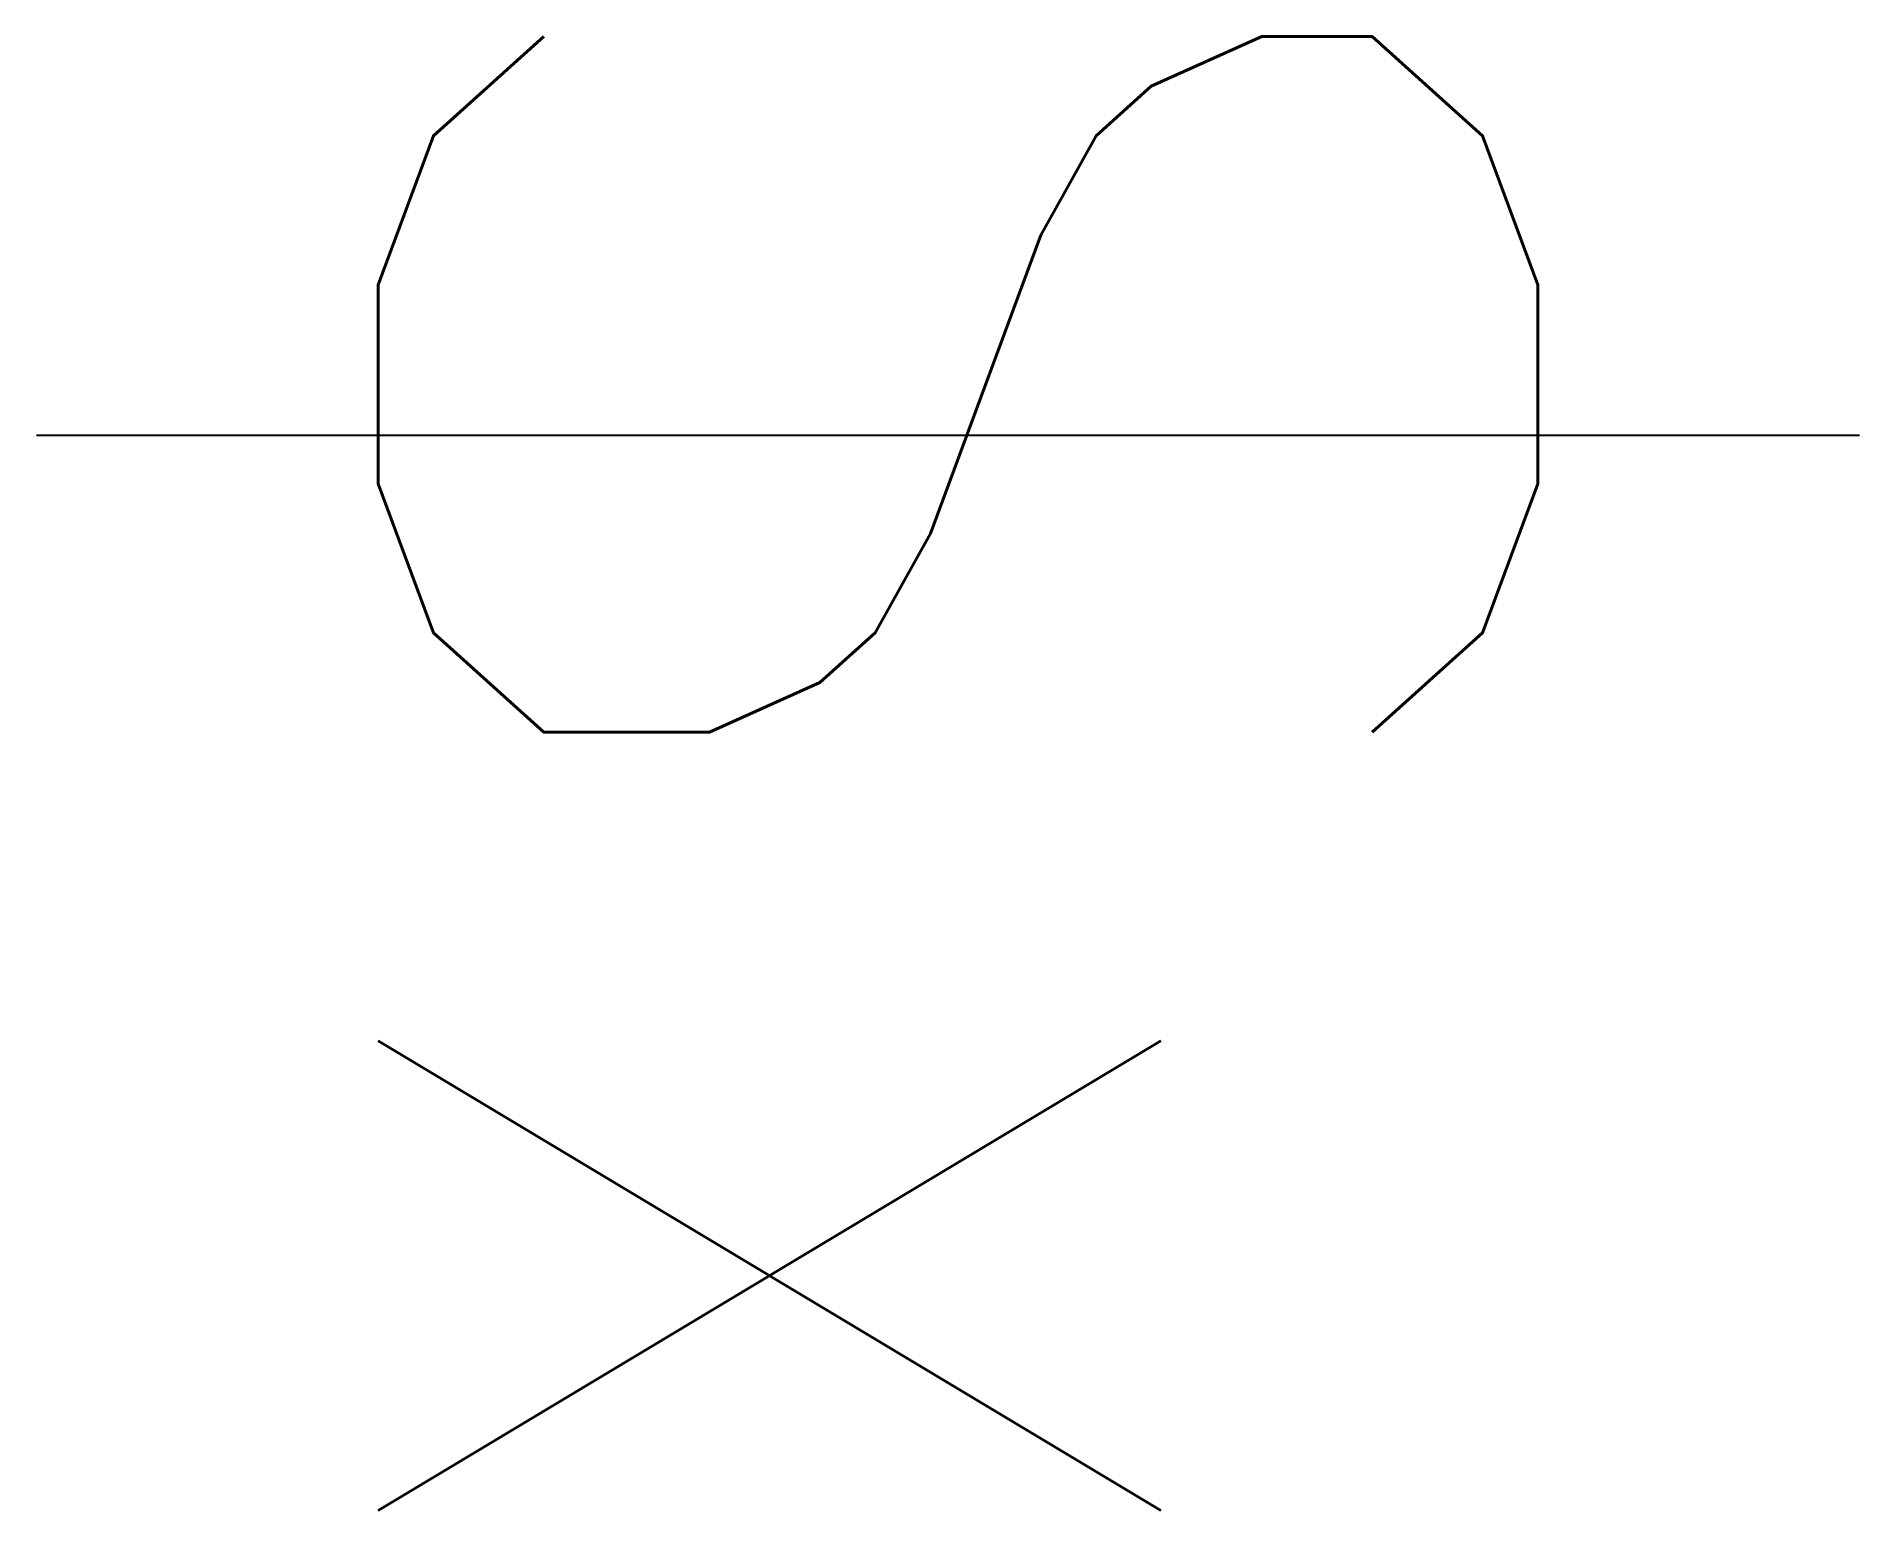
# Model space of a CAD drawing. Extents: x 792.561 to 792.709, y 293.857 to 293.976.
import ezdxf

# ---------------------------------------------------------------- set-up
doc = ezdxf.new("R2010")
doc.units = 0
doc.header["$LTSCALE"] = 96
doc.header["$MEASUREMENT"] = 0
doc.layers.get('0').update_dxf_attribs({"linetype": 'CONTINUOUS'})
doc.styles.add('ROMANS', font='ROMANS.shx', dxfattribs={"height": 9})

msp = doc.modelspace()

# ---------------------------------------------------------------- linework, layer by layer
msp.add_line((792.7085, 293.94417), (792.56111, 293.94417))

# ---------------------------------------------------------------- texts
at = {"style": 'ROMANS'}
msp.add_text('S', height=0.09375, rotation=270, dxfattribs=at).set_placement((792.58874, 293.98848))
at = {"color": 1, "style": 'ROMANS'}
msp.add_attdef('X', (792.58874, 293.90336), '', height=0.06328, rotation=270, dxfattribs=at)

doc.saveas('drawing.dxf')
